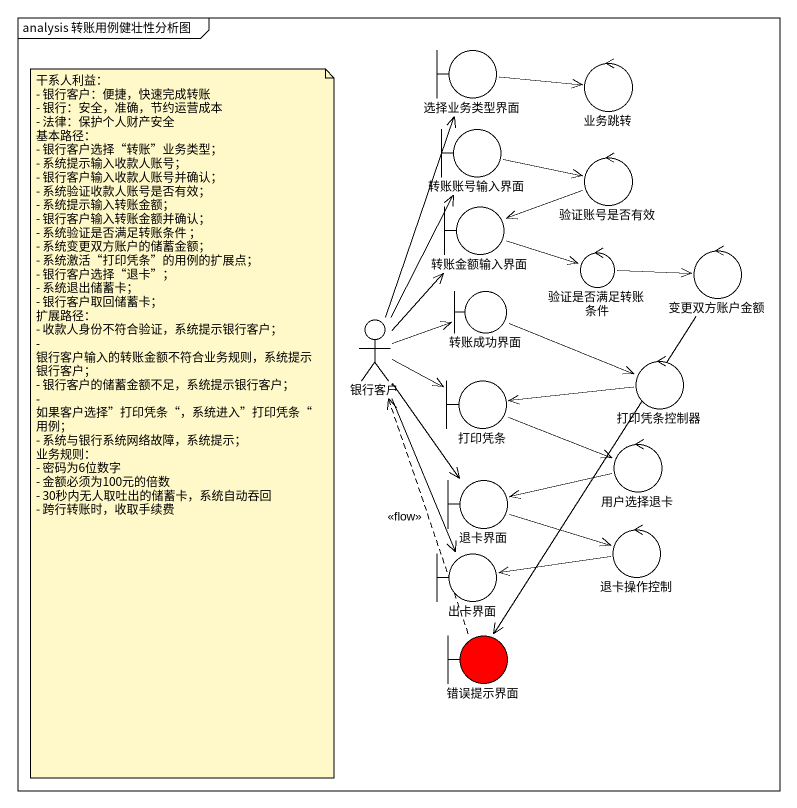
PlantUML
@startuml
mainframe analysis 转账用例健壮性分析图
boundary 选择业务类型界面
control 业务跳转
boundary 转账账号输入界面
control 验证账号是否有效
boundary 转账金额输入界面
control 验证是否满足转账条件
control 变更双方账户金额
boundary 转账成功界面
actor 银行客户
boundary 打印凭条
control 打印凭条控制器
control 用户选择退卡
boundary 退卡界面
control 退卡操作控制
boundary 出卡界面
boundary 错误提示界面 #FF0000
选择业务类型界面 -right-> 业务跳转
转账账号输入界面 -right-> 验证账号是否有效
验证账号是否有效 -left-> 转账金额输入界面
转账金额输入界面 -right-> 验证是否满足转账条件
验证是否满足转账条件 -right-> 变更双方账户金额
变更双方账户金额 --> 错误提示界面
转账成功界面 -right-> 打印凭条控制器
银行客户 -up-> 选择业务类型界面
银行客户 -up-> 转账账号输入界面
银行客户 -up-> 转账金额输入界面
银行客户 -right-> 转账成功界面
银行客户 -right-> 打印凭条
银行客户 --> 退卡界面
银行客户 --> 出卡界面
打印凭条 -right-> 用户选择退卡
打印凭条控制器 -left-> 打印凭条
用户选择退卡 -left-> 退卡界面
退卡界面 -right-> 退卡操作控制
退卡操作控制 -left-> 出卡界面
错误提示界面 .up.> 银行客户 : <<flow>>
note as N1
  干系人利益：
  - 银行客户：便捷，快速完成转账
  - 银行：安全，准确，节约运营成本
  - 法律：保护个人财产安全
  基本路径：
  - 银行客户选择“转账”业务类型；
  - 系统提示输入收款人账号；
  - 银行客户输入收款人账号并确认；
  - 系统验证收款人账号是否有效；
  - 系统提示输入转账金额；
  - 银行客户输入转账金额并确认；
  - 系统验证是否满足转账条件 ；
  - 系统变更双方账户的储蓄金额；
  - 系统激活“打印凭条”的用例的扩展点；
  - 银行客户选择“退卡”；
  - 系统退出储蓄卡；
  - 银行客户取回储蓄卡；
  扩展路径：
  - 收款人身份不符合验证，系统提示银行客户；
  - 银行客户输入的转账金额不符合业务规则，系统提示银行客户；
  - 银行客户的储蓄金额不足，系统提示银行客户；
  - 如果客户选择”打印凭条“，系统进入”打印凭条“用例；
  - 系统与银行系统网络故障，系统提示；
  业务规则：
  - 密码为6位数字
  - 金额必须为100元的倍数
  - 30秒内无人取吐出的储蓄卡，系统自动吞回
  - 跨行转账时，收取手续费
end note
@enduml
